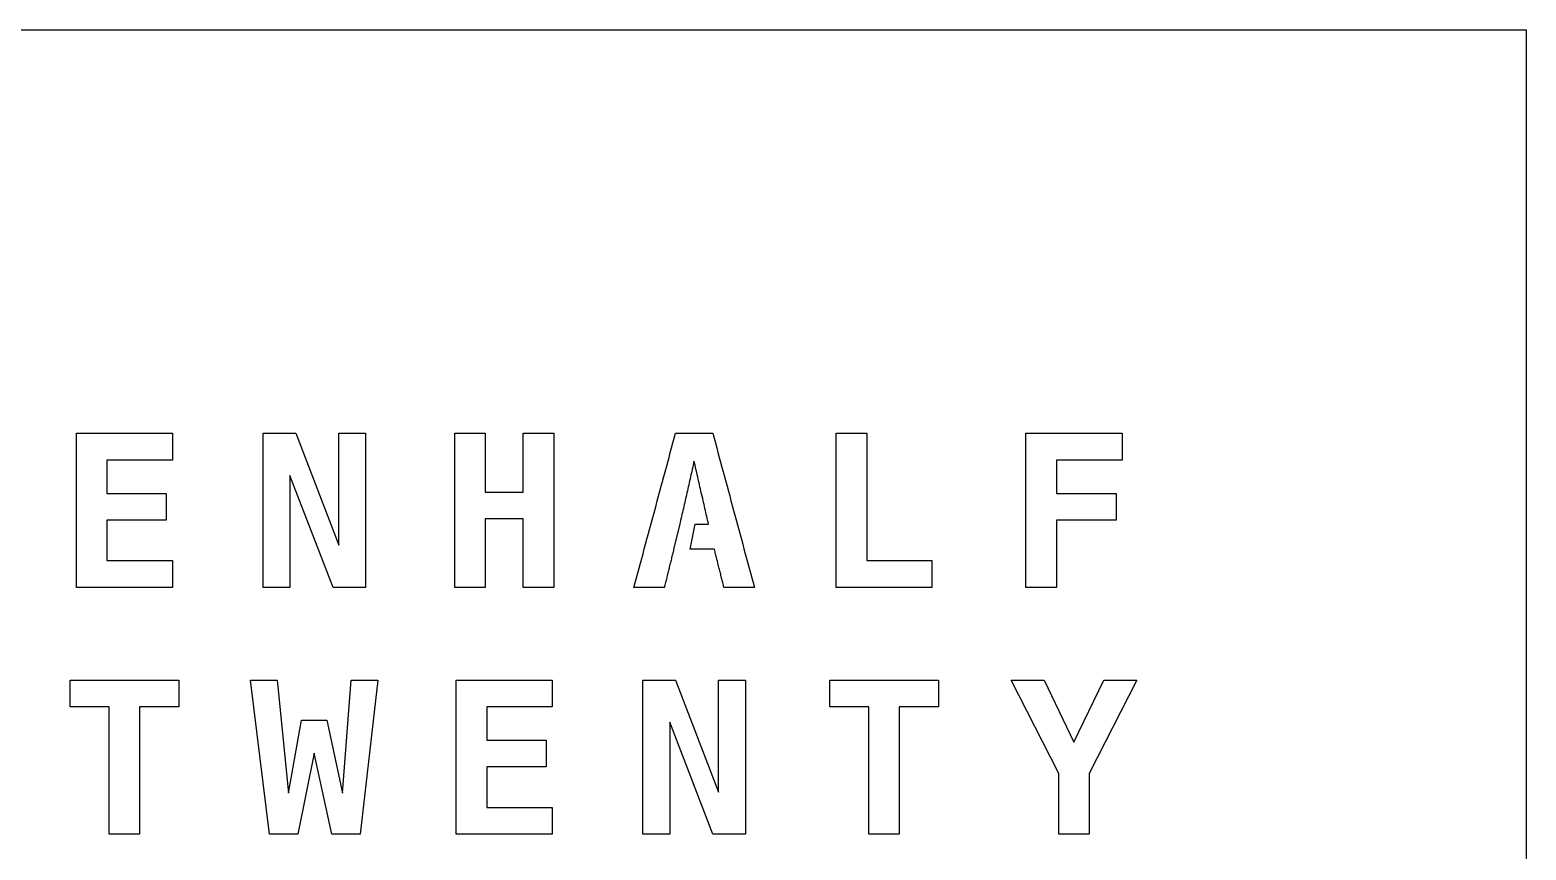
# Model space of a CAD drawing. Extents: x 14 to 293, y 10 to 290.
# Drawn here: x 161.8 to 293.2, y 217.5 to 289.5 of the extents above; entities that cross this region are included whole.
import ezdxf

# ---------------------------------------------------------------- set-up
doc = ezdxf.new("R2010")
doc.units = 0
doc.layers.add('Layer_1', color=7, linetype='CONTINUOUS')

msp = doc.modelspace()

# ---------------------------------------------------------------- linework, layer by layer
at = {"layer": 'Layer_1', "color": 5}
for points in [[(293.161773, 10.134256), (13.76052, 10.134256), (13.76052, 289.5355), (293.161773, 289.5355)], [(174.345529, 240.585069), (165.918338, 240.585069), (165.918338, 254.114157), (174.345529, 254.114157), (174.345529, 251.757945), (168.591346, 251.757945), (168.591346, 248.840104), (173.801894, 248.840104), (173.801894, 246.484246), (168.591346, 246.484246), (168.591346, 242.941282), (174.345529, 242.941282)], [(182.303013, 254.114157), (185.175694, 254.114157), (188.945142, 244.282195), (188.945142, 254.114157), (191.301002, 254.114157), (191.301002, 240.585069), (188.446664, 240.585069), (184.659225, 250.417031), (184.659225, 240.585069), (182.303013, 240.585069)], [(199.127073, 254.114157), (201.800084, 254.114157), (201.800084, 248.957933), (205.144079, 248.957933), (205.144079, 254.114157), (207.817088, 254.114157), (207.817088, 240.585069), (205.144079, 240.585069), (205.144079, 246.602073), (201.800084, 246.602073), (201.800084, 240.585069), (199.127073, 240.585069)], [(220.221265, 246.130934), (220.300288, 246.130934), (220.378962, 246.130934), (220.458337, 246.130934), (220.537357, 246.130934), (220.616029, 246.130934), (220.695404, 246.130934), (220.774072, 246.130934), (220.853095, 246.130934), (220.93247, 246.130934), (221.011139, 246.130934), (221.090162, 246.130934), (221.169537, 246.130934), (221.248208, 246.130934), (221.327229, 246.130934), (221.406252, 246.130934), (221.366741, 246.303797), (221.327229, 246.476658), (221.287012, 246.649872), (221.247502, 246.822735), (221.207991, 246.995953), (221.168479, 247.168813), (221.128616, 247.342028), (221.089104, 247.514888), (221.049593, 247.688103), (221.009729, 247.860966), (220.970218, 248.03418), (220.930705, 248.207043), (220.890841, 248.379903), (220.85133, 248.553118), (220.81182, 248.725981), (220.77231, 248.899193), (220.732091, 249.072056), (220.69258, 249.245273), (220.65307, 249.418134), (220.613205, 249.591348), (220.573695, 249.764209), (220.534182, 249.937423), (220.494318, 250.110286), (220.454807, 250.283498), (220.415295, 250.456364), (220.375432, 250.629224), (220.335919, 250.802439), (220.296409, 250.975302), (220.256896, 251.148514), (220.217034, 251.32138), (220.177169, 251.494594), (220.137657, 251.667455), (220.098146, 251.494594), (220.058988, 251.32138), (220.01983, 251.148514), (219.979965, 250.975302), (219.940807, 250.802439), (219.901648, 250.629224), (219.862138, 250.456364), (219.822625, 250.283498), (219.783469, 250.110286), (219.743957, 249.937423), (219.704798, 249.764209), (219.665288, 249.591348), (219.62613, 249.418134), (219.586617, 249.245273), (219.547459, 249.072056), (219.507948, 248.899193), (219.468435, 248.725981), (219.429277, 248.553118), (219.390121, 248.379903), (219.350257, 248.207043), (219.311098, 248.03418), (219.271937, 247.860966), (219.232424, 247.688103), (219.192917, 247.514888), (219.153756, 247.342028), (219.114246, 247.168813), (219.075085, 246.995953), (219.035574, 246.822735), (218.996064, 246.649872), (218.956906, 246.476658), (218.917748, 246.303797), (218.877883, 246.130934), (218.343424, 243.928887), (218.317654, 243.824461), (218.292598, 243.720043), (218.267198, 243.615617), (218.241798, 243.510842), (218.216028, 243.406419), (218.190628, 243.301996), (218.165228, 243.197576), (218.139828, 243.093153), (218.114057, 242.988378), (218.088657, 242.883955), (218.063257, 242.779531), (218.037857, 242.675111), (218.012087, 242.570685), (217.986687, 242.46591), (217.961287, 242.361487), (217.935516, 242.257064), (217.910116, 242.152641), (217.884716, 242.048218), (217.859316, 241.943443), (217.833546, 241.839022), (217.808146, 241.734599), (217.782746, 241.630176), (217.757346, 241.525753), (217.731602, 241.420975), (217.706202, 241.31691), (217.680802, 241.212132), (217.655402, 241.107709), (217.629632, 241.003286), (217.604232, 240.898511), (217.578832, 240.794442), (217.553432, 240.689667), (217.527661, 240.585244), (217.444405, 240.585244), (217.360796, 240.585244), (217.277188, 240.585244), (217.19358, 240.585244), (217.110323, 240.585244), (217.026363, 240.585244), (216.943104, 240.585244), (216.859496, 240.585244), (216.775887, 240.585244), (216.692276, 240.585244), (216.609022, 240.585244), (216.525414, 240.585244), (216.441806, 240.585244), (216.358549, 240.585244), (216.274589, 240.585244), (216.191333, 240.585244), (216.107722, 240.585244), (216.024468, 240.585244), (215.940505, 240.585244), (215.857251, 240.585244), (215.77364, 240.585244), (215.690032, 240.585244), (215.606424, 240.585244), (215.523167, 240.585244), (215.439207, 240.585244), (215.355951, 240.585244), (215.272342, 240.585244), (215.188734, 240.585244), (215.105126, 240.585244), (215.021869, 240.585244), (214.937909, 240.585244), (214.85465, 240.585244), (214.968598, 241.008225), (215.082901, 241.430858), (215.197201, 241.853485), (215.311149, 242.276466), (215.425094, 242.699098), (215.539394, 243.121728), (215.653694, 243.544709), (215.767642, 243.967339), (215.88159, 244.390323), (215.995541, 244.812952), (216.110193, 245.235582), (216.224141, 245.658563), (216.338089, 246.081193), (216.452035, 246.504174), (216.566689, 246.926806), (216.680637, 247.349788), (216.794583, 247.772417), (216.908531, 248.195402), (217.023188, 248.618031), (217.137133, 249.040658), (217.251082, 249.463642), (217.36503, 249.886272), (217.479682, 250.308901), (217.59363, 250.731883), (217.707578, 251.154512), (217.821523, 251.577144), (217.935826, 252.000126), (218.050129, 252.422753), (218.164074, 252.845737), (218.278022, 253.268366), (218.392322, 253.69135), (218.506622, 254.11398), (218.608929, 254.11398), (218.710883, 254.11398), (218.813187, 254.11398), (218.915493, 254.11398), (219.0178, 254.11398), (219.119752, 254.11398), (219.222058, 254.11398), (219.324367, 254.11398), (219.426319, 254.11398), (219.528625, 254.11398), (219.630932, 254.11398), (219.733236, 254.11398), (219.83519, 254.11398), (219.937497, 254.11398), (220.0398, 254.11398), (220.14211, 254.11398), (220.244061, 254.11398), (220.346365, 254.11398), (220.449026, 254.11398), (220.550981, 254.11398), (220.653287, 254.11398), (220.755591, 254.11398), (220.857897, 254.11398), (220.959849, 254.11398), (221.062156, 254.11398), (221.164462, 254.11398), (221.266414, 254.11398), (221.368723, 254.11398), (221.471027, 254.11398), (221.573336, 254.11398), (221.675288, 254.11398), (221.777594, 254.11398), (221.89154, 253.69135), (222.006194, 253.268366), (222.120142, 252.845737), (222.234088, 252.422753), (222.348036, 252.000126), (222.462693, 251.577144), (222.576636, 251.154512), (222.690587, 250.731883), (222.804535, 250.308901), (222.918835, 249.886272), (223.033135, 249.463642), (223.147083, 249.040658), (223.261028, 248.618031), (223.375331, 248.195402), (223.489631, 247.772417), (223.603579, 247.349788), (223.717525, 246.926806), (223.831825, 246.504174), (223.946127, 246.081193), (224.060075, 245.658563), (224.174024, 245.235582), (224.288324, 244.812952), (224.402624, 244.390323), (224.516572, 243.967339), (224.63052, 243.544709), (224.74482, 243.121728), (224.858768, 242.699098), (224.97307, 242.276466), (225.087016, 241.853485), (225.201316, 241.430858), (225.315264, 241.008225), (225.429564, 240.585244), (225.345956, 240.585244), (225.262347, 240.585244), (225.179091, 240.585244), (225.095131, 240.585244), (225.011874, 240.585244), (224.928266, 240.585244), (224.844655, 240.585244), (224.761049, 240.585244), (224.67779, 240.585244), (224.594182, 240.585244), (224.510574, 240.585244), (224.426965, 240.585244), (224.343709, 240.585244), (224.259749, 240.585244), (224.176492, 240.585244), (224.092884, 240.585244), (224.009275, 240.585244), (223.925667, 240.585244), (223.842411, 240.585244), (223.758448, 240.585244), (223.675194, 240.585244), (223.59194, 240.585244), (223.507975, 240.585244), (223.424718, 240.585244), (223.34111, 240.585244), (223.257502, 240.585244), (223.173893, 240.585244), (223.090637, 240.585244), (223.006677, 240.585244), (222.92342, 240.585244), (222.839812, 240.585244), (222.756553, 240.585244), (222.730121, 240.689667), (222.70435, 240.794442), (222.678236, 240.898511), (222.652122, 241.003286), (222.626007, 241.107709), (222.599893, 241.212132), (222.573779, 241.31691), (222.548008, 241.420975), (222.52155, 241.525753), (222.495779, 241.630176), (222.469665, 241.734599), (222.443551, 241.839022), (222.41778, 241.943443), (222.391322, 242.048218), (222.365208, 242.152641), (222.339437, 242.257064), (222.313323, 242.361487), (222.287208, 242.46591), (222.261094, 242.570685), (222.23498, 242.675111), (222.209209, 242.779531), (222.183095, 242.883955), (222.15698, 242.988378), (222.130866, 243.093153), (222.104752, 243.197576), (222.078981, 243.301996), (222.052549, 243.406419), (222.026435, 243.510842), (222.000665, 243.615617), (221.97455, 243.720043), (221.948436, 243.824461), (221.922321, 243.928887), (221.810493, 243.928887), (221.698661, 243.928887), (221.58683, 243.928887), (221.474998, 243.928887), (221.363167, 243.928887), (221.251335, 243.928887), (221.139504, 243.928887), (221.027673, 243.928887), (220.915844, 243.928887), (220.80366, 243.928887), (220.692181, 243.928887), (220.58035, 243.928887), (220.468166, 243.928887), (220.356689, 243.928887), (220.244503, 243.928887), (220.132675, 243.928887), (220.021195, 243.928887), (219.909009, 243.928887), (219.79718, 243.928887), (220.220868, 246.130934)], [(232.616804, 240.585069), (232.616804, 254.114157), (235.289812, 254.114157), (235.289812, 242.941282), (241.007659, 242.941282), (241.007659, 240.585069)], [(257.695904, 251.757945), (251.941719, 251.757945), (251.941719, 248.840104), (257.179434, 248.840104), (257.179434, 246.484246), (251.941719, 246.484246), (251.941719, 240.585069), (249.26871, 240.585069), (249.26871, 254.114157), (257.695904, 254.114157)], [(171.468436, 218.915149), (168.79543, 218.915149), (168.79543, 230.106016), (165.361123, 230.106016), (165.361123, 232.443885), (174.902744, 232.443885), (174.902744, 230.106016), (171.468436, 230.106016)], [(181.215795, 232.443885), (183.553661, 232.443885), (184.5231, 222.51244), (185.691859, 228.937259), (187.911899, 228.937259), (189.27151, 222.51244), (190.032455, 232.443885), (192.388667, 232.443885), (190.830092, 218.915149), (188.338058, 218.915149), (186.797468, 226.019418), (185.356717, 218.915149), (182.883029, 218.915149)], [(207.685854, 218.915149), (199.258306, 218.915149), (199.258306, 232.443885), (207.685854, 232.443885), (207.685854, 230.088025), (201.931318, 230.088025), (201.931318, 227.170189), (207.141868, 227.170189), (207.141868, 224.814328), (201.931318, 224.814328), (201.931318, 221.27101), (207.685854, 221.27101)], [(215.642986, 232.443885), (218.515671, 232.443885), (222.285115, 222.611926), (222.285115, 232.443885), (224.641328, 232.443885), (224.641328, 218.915149), (221.78664, 218.915149), (217.999199, 228.746759), (217.999199, 218.915149), (215.642986, 218.915149)], [(238.148148, 218.915149), (235.475137, 218.915149), (235.475137, 230.106016), (232.040832, 230.106016), (232.040832, 232.443885), (241.582104, 232.443885), (241.582104, 230.106016), (238.148148, 230.106016)], [(247.968363, 232.443885), (250.849866, 232.443885), (253.477718, 227.006849), (256.114746, 232.443885), (258.996246, 232.443885), (254.818634, 224.243178), (254.818634, 218.915149), (252.145623, 218.915149), (252.145623, 224.243178)]]:
    msp.add_lwpolyline(points, close=True, dxfattribs=at)

doc.saveas('drawing.dxf')
